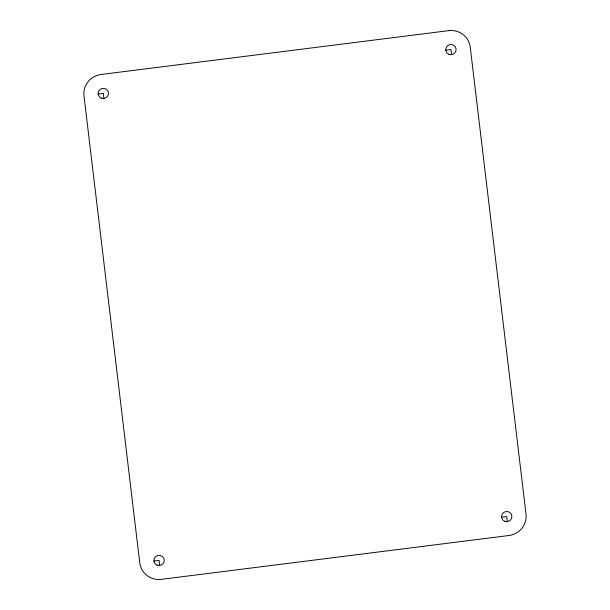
<?xml version="1.0" encoding="UTF-8"?>
<svg xmlns="http://www.w3.org/2000/svg" width="610" height="610" viewBox="0 0 610 610"><rect width="100%" height="100%" fill="white"/><g stroke="black" fill="none" stroke-linecap="round" stroke-linejoin="round"><path stroke-width="0.91" d="M98.149 94.07L103.303 93.421L103.906 98.469M445.78 50.241L450.927 49.585L451.537 54.633M153.918 561.063L159.073 560.415L159.675 565.462M501.55 517.227L506.696 516.578L507.299 521.626M448.67 30.652L101.039 74.489A19.474 19.055 -15.8 0 0 83.989 95.854L139.759 562.847A19.474 19.055 -15.8 0 0 161.33 579.347L508.961 535.511A19.474 19.055 -15.8 0 0 526.011 514.146L470.241 47.153A19.474 19.055 -15.8 0 0 448.67 30.652M101.252 98.118A5.193 5.078 -15.8 0 0 108.45 92.773A5.193 5.078 -15.8 0 0 100.208 89.373A5.193 5.078 -15.8 0 0 101.252 98.118M157.014 565.112A5.193 5.078 -15.8 0 0 164.22 559.759A5.193 5.078 -15.8 0 0 155.969 556.366A5.193 5.078 -15.8 0 0 157.014 565.112M504.645 521.275A5.193 5.078 -15.8 0 0 511.851 515.93A5.193 5.078 -15.8 0 0 503.601 512.537A5.193 5.078 -15.8 0 0 504.645 521.275M448.876 54.282A5.193 5.078 -15.8 0 0 456.082 48.937A5.193 5.078 -15.8 0 0 447.832 45.544A5.193 5.078 -15.8 0 0 448.876 54.282"/></g></svg>
